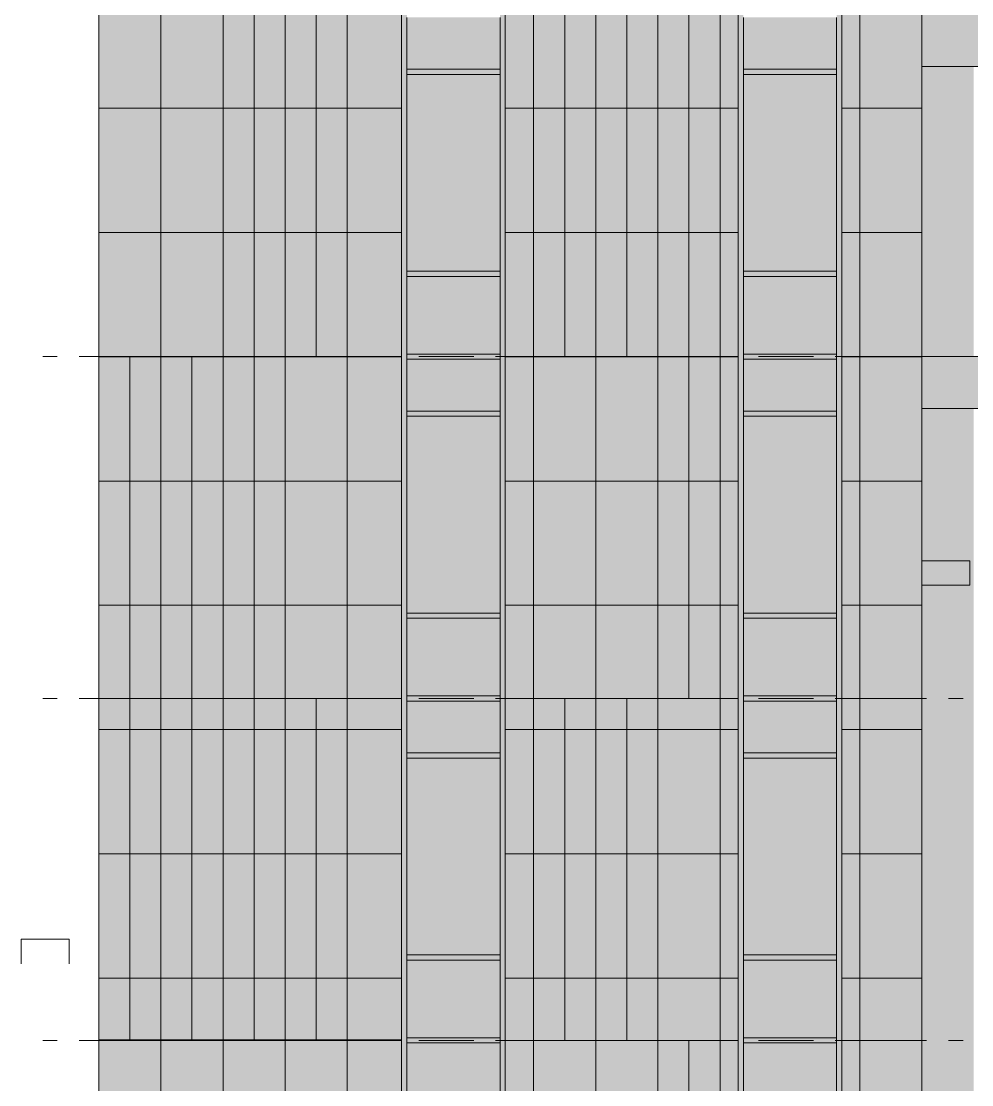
# Model space of a CAD drawing. Header units: millimetres. Extents: x 1499747 to 4230374, y -28481 to 441852.
# Drawn here: x 4045743 to 4054923, y 386800 to 397066 of the extents above; entities that cross this region are included whole.
import ezdxf

# ---------------------------------------------------------------- set-up
doc = ezdxf.new("R2010")
doc.units = ezdxf.units.MM
doc.header["$MEASUREMENT"] = 0
doc.layers.add('Чертеж и Рисунок', color=7, linetype='Continuous')

msp = doc.modelspace()

# ---------------------------------------------------------------- hatches: boundary and pattern name
at = {"layer": 'Чертеж и Рисунок', "linetype": 'Continuous', "lineweight": 0, "true_color": 0xffffff}
for points in [[(4047091.96244, 393828.40209), (4047091.96244, 397128.40713), (4046491.96152, 397128.40713), (4046491.96152, 393828.40209)], [(4047991.96381, 393828.40209), (4047991.96381, 397128.40713), (4047691.96335, 397128.40713), (4047691.96335, 393828.40209)], [(4048591.96473, 397128.40713), (4048591.96473, 393828.40209), (4049416.96599, 393828.40209), (4049416.96599, 397128.40713)], [(4051591.96931, 393828.40209), (4051591.96931, 397128.40713), (4050991.96839, 397128.40713), (4050991.96839, 393828.40209)], [(4052191.97023, 393828.40209), (4052191.97023, 397128.40713), (4051891.96977, 397128.40713), (4051891.96977, 393828.40209)], [(4053841.97275, 393828.40209), (4053841.97275, 397128.40713), (4053666.97248, 397128.40713), (4053666.97248, 393828.40209)], [(4054441.97367, 397128.40713), (4054441.97367, 396628.40637), (4068441.89505, 396628.40637), (4068441.89505, 397128.40713)], [(4054941.97443, 396628.40637), (4054441.97367, 396628.40637), (4054441.97367, 393828.40209), (4054941.97443, 393828.40209)], [(4046791.96198, 390528.39705), (4046791.96198, 393828.40209), (4046491.96152, 393828.40209), (4046491.96152, 390528.39705)], [(4047391.96289, 390528.39705), (4047391.96289, 393828.40209), (4047091.96244, 393828.40209), (4047091.96244, 390528.39705)], [(4047991.96381, 390528.39705), (4047991.96381, 393828.40209), (4047691.96335, 393828.40209), (4047691.96335, 390528.39705)], [(4048291.96427, 390528.39705), (4049416.96599, 390528.39705), (4049416.96599, 393828.40209), (4048291.96427, 393828.40209)], [(4051291.96885, 390528.39705), (4051291.96885, 393828.40209), (4050416.96752, 393828.40209), (4050416.96752, 390528.39705)], [(4052666.97095, 390528.39705), (4052666.97095, 393828.40209), (4052191.97023, 393828.40209), (4052191.97023, 390528.39705)], [(4054441.97367, 390528.39705), (4054441.97367, 393828.40209), (4053841.97275, 393828.40209), (4053841.97275, 390528.39705)], [(4054441.97367, 393828.40209), (4054441.97367, 393328.40133), (4068441.89505, 393328.40133), (4068441.89505, 393828.40209)], [(4054941.97443, 393328.40133), (4054441.97367, 393328.40133), (4054441.97367, 373528.37108), (4054941.97443, 373528.37108)], [(4054441.87367, 391622.69872), (4054903.77437, 391622.69872), (4054903.77437, 391858.39908), (4054441.87367, 391858.39908)], [(4047391.96289, 387228.39201), (4047391.96289, 390528.39705), (4046791.96198, 390528.39705), (4046791.96198, 387228.39201)], [(4048591.96473, 387228.39201), (4048591.96473, 390528.39705), (4047991.96381, 390528.39705), (4047991.96381, 387228.39201)], [(4048891.96519, 387228.39201), (4049416.96599, 387228.39201), (4049416.96599, 390528.39705), (4048891.96519, 390528.39705)], [(4050991.96839, 387228.39201), (4051591.96931, 387228.39201), (4051591.96931, 390528.39705), (4050991.96839, 390528.39705)], [(4052491.97069, 387228.39201), (4052491.97069, 390528.39705), (4051891.96977, 390528.39705), (4051891.96977, 387228.39201)], [(4053841.97275, 387228.39201), (4053841.97275, 390528.39705), (4053666.97248, 390528.39705), (4053666.97248, 387228.39201)], [(4048291.96427, 383928.38697), (4048291.96427, 387228.39201), (4047091.96244, 387228.39201), (4047091.96244, 383928.38697)], [(4051291.96885, 383928.38697), (4051291.96885, 387228.39201), (4050416.96752, 387228.39201), (4050416.96752, 383928.38697)], [(4052191.97023, 383928.38697), (4052191.97023, 387228.39201), (4051891.96977, 387228.39201), (4051891.96977, 383928.38697)], [(4052666.97095, 383928.38697), (4052666.97095, 387228.39201), (4052491.97069, 387228.39201), (4052491.97069, 383928.38697)], [(4054441.97367, 383928.38697), (4054441.97367, 387228.39201), (4053841.97275, 387228.39201), (4053841.97275, 383928.38697)]]:
    msp.add_hatch(color=7, dxfattribs=at).paths.add_polyline_path(points)
at = {"layer": 'Чертеж и Рисунок', "linetype": 'Continuous', "lineweight": 0, "true_color": 0x868d8e}
for points in [[(4047091.96244, 393828.40209), (4047691.96335, 393828.40209), (4047691.96335, 397128.40713), (4047091.96244, 397128.40713)], [(4048591.96473, 393828.40209), (4048591.96473, 397128.40713), (4047991.96381, 397128.40713), (4047991.96381, 393828.40209)], [(4050416.96752, 393828.40209), (4050991.96839, 393828.40209), (4050991.96839, 397128.40713), (4050416.96752, 397128.40713)], [(4051891.96977, 393828.40209), (4051891.96977, 397128.40713), (4051591.96931, 397128.40713), (4051591.96931, 393828.40209)], [(4052666.97095, 393828.40209), (4052666.97095, 397128.40713), (4052191.97023, 397128.40713), (4052191.97023, 393828.40209)], [(4054441.97367, 393828.40209), (4054441.97367, 397128.40713), (4053841.97275, 397128.40713), (4053841.97275, 393828.40209)], [(4046791.96198, 390528.39705), (4047091.96244, 390528.39705), (4047091.96244, 393828.40209), (4046791.96198, 393828.40209)], [(4047391.96289, 390528.39705), (4047691.96335, 390528.39705), (4047691.96335, 393828.40209), (4047391.96289, 393828.40209)], [(4048291.96427, 390528.39705), (4048291.96427, 393828.40209), (4047991.96381, 393828.40209), (4047991.96381, 390528.39705)], [(4052191.97023, 390528.39705), (4052191.97023, 393828.40209), (4051291.96885, 393828.40209), (4051291.96885, 390528.39705)], [(4053841.97275, 390528.39705), (4053841.97275, 393828.40209), (4053666.97248, 393828.40209), (4053666.97248, 390528.39705)], [(4046791.96198, 387228.39201), (4046791.96198, 390528.39705), (4046491.96152, 390528.39705), (4046491.96152, 387228.39201)], [(4047991.96381, 387228.39201), (4047991.96381, 390528.39705), (4047391.96289, 390528.39705), (4047391.96289, 387228.39201)], [(4048891.96519, 387228.39201), (4048891.96519, 390528.39705), (4048591.96473, 390528.39705), (4048591.96473, 387228.39201)], [(4050991.96839, 387228.39201), (4050991.96839, 390528.39705), (4050416.96752, 390528.39705), (4050416.96752, 387228.39201)], [(4051891.96977, 387228.39201), (4051891.96977, 390528.39705), (4051591.96931, 390528.39705), (4051591.96931, 387228.39201)], [(4052666.97095, 387228.39201), (4052666.97095, 390528.39705), (4052491.97069, 390528.39705), (4052491.97069, 387228.39201)], [(4054441.97367, 387228.39201), (4054441.97367, 390528.39705), (4053841.97275, 390528.39705), (4053841.97275, 387228.39201)], [(4047091.96244, 383928.38697), (4047091.96244, 387228.39201), (4046491.96152, 387228.39201), (4046491.96152, 383928.38697)], [(4048291.96427, 383928.38697), (4049416.96599, 383928.38697), (4049416.96599, 387228.39201), (4048291.96427, 387228.39201)], [(4051891.96977, 383928.38697), (4051891.96977, 387228.39201), (4051291.96885, 387228.39201), (4051291.96885, 383928.38697)], [(4052491.97069, 383928.38697), (4052491.97069, 387228.39201), (4052191.97023, 387228.39201), (4052191.97023, 383928.38697)], [(4053841.97275, 383928.38697), (4053841.97275, 387228.39201), (4053666.97248, 387228.39201), (4053666.97248, 383928.38697)]]:
    msp.add_hatch(color=252, dxfattribs=at).paths.add_polyline_path(points)
at = {"layer": 'Чертеж и Рисунок', "linetype": 'Continuous', "lineweight": 0, "true_color": 0x2e2e2e}
for points in [[(4049416.96599, 396578.40629), (4049466.96606, 396578.40629), (4049466.96606, 397128.40713), (4049416.96599, 397128.40713)], [(4050416.96752, 397128.40713), (4050366.96744, 397128.40713), (4050366.96744, 396578.40629), (4050416.96752, 396578.40629)], [(4052666.97095, 396578.40629), (4052716.97103, 396578.40629), (4052716.97103, 397128.40713), (4052666.97095, 397128.40713)], [(4053666.97248, 397128.40713), (4053616.97241, 397128.40713), (4053616.97241, 396578.40629), (4053666.97248, 396578.40629)], [(4049466.96606, 396553.40626), (4049696.96642, 396553.40626), (4049696.96642, 396603.40633), (4049466.96606, 396603.40633)], [(4049696.96642, 396553.40626), (4050366.96744, 396553.40626), (4050366.96744, 396603.40633), (4049696.96642, 396603.40633)], [(4052716.97103, 396553.40626), (4052946.97138, 396553.40626), (4052946.97138, 396603.40633), (4052716.97103, 396603.40633)], [(4052946.97138, 396553.40626), (4053616.97241, 396553.40626), (4053616.97241, 396603.40633), (4052946.97138, 396603.40633)], [(4049416.96599, 394628.40332), (4049466.96606, 394628.40332), (4049466.96606, 396578.40629), (4049416.96599, 396578.40629)], [(4050416.96752, 396578.40629), (4050366.96744, 396578.40629), (4050366.96744, 394628.40332), (4050416.96752, 394628.40332)], [(4052666.97095, 394628.40332), (4052716.97103, 394628.40332), (4052716.97103, 396578.40629), (4052666.97095, 396578.40629)], [(4053666.97248, 396578.40629), (4053616.97241, 396578.40629), (4053616.97241, 394628.40332), (4053666.97248, 394628.40332)], [(4049466.96606, 394603.40328), (4049696.96642, 394603.40328), (4049696.96642, 394653.40335), (4049466.96606, 394653.40335)], [(4049696.96642, 394603.40328), (4050366.96744, 394603.40328), (4050366.96744, 394653.40335), (4049696.96642, 394653.40335)], [(4052716.97103, 394603.40328), (4052946.97138, 394603.40328), (4052946.97138, 394653.40335), (4052716.97103, 394653.40335)], [(4052946.97138, 394653.40335), (4052946.97138, 394603.40328), (4053616.97241, 394603.40328), (4053616.97241, 394653.40335)], [(4049416.96599, 393828.40209), (4049466.96606, 393828.40209), (4049466.96606, 394628.40332), (4049416.96599, 394628.40332)], [(4050416.96752, 394628.40332), (4050366.96744, 394628.40332), (4050366.96744, 393828.40209), (4050416.96752, 393828.40209)], [(4052666.97095, 393828.40209), (4052716.97103, 393828.40209), (4052716.97103, 394628.40332), (4052666.97095, 394628.40332)], [(4053666.97248, 394628.40332), (4053616.97241, 394628.40332), (4053616.97241, 393828.40209), (4053666.97248, 393828.40209)], [(4049416.96599, 393278.40125), (4049466.96606, 393278.40125), (4049466.96606, 393828.40209), (4049416.96599, 393828.40209)], [(4049696.96642, 393853.40213), (4049466.96606, 393853.40213), (4049466.96606, 393803.40205), (4049696.96642, 393803.40205)], [(4050366.96744, 393853.40213), (4049696.96642, 393853.40213), (4049696.96642, 393803.40205), (4050366.96744, 393803.40205)], [(4050416.96752, 393828.40209), (4050366.96744, 393828.40209), (4050366.96744, 393278.40125), (4050416.96752, 393278.40125)], [(4052666.97095, 393278.40125), (4052716.97103, 393278.40125), (4052716.97103, 393828.40209), (4052666.97095, 393828.40209)], [(4052716.97103, 393803.40205), (4052946.97138, 393803.40205), (4052946.97138, 393853.40213), (4052716.97103, 393853.40213)], [(4052946.97138, 393853.40213), (4052946.97138, 393803.40205), (4053616.97241, 393803.40205), (4053616.97241, 393853.40213)], [(4053666.97248, 393828.40209), (4053616.97241, 393828.40209), (4053616.97241, 393278.40125), (4053666.97248, 393278.40125)], [(4049466.96606, 393253.40121), (4049696.96642, 393253.40121), (4049696.96642, 393303.40129), (4049466.96606, 393303.40129)], [(4049696.96642, 393253.40121), (4050366.96744, 393253.40121), (4050366.96744, 393303.40129), (4049696.96642, 393303.40129)], [(4052716.97103, 393253.40121), (4052946.97138, 393253.40121), (4052946.97138, 393303.40129), (4052716.97103, 393303.40129)], [(4052946.97138, 393253.40121), (4053616.97241, 393253.40121), (4053616.97241, 393303.40129), (4052946.97138, 393303.40129)], [(4049416.96599, 391328.39827), (4049466.96606, 391328.39827), (4049466.96606, 393278.40125), (4049416.96599, 393278.40125)], [(4050416.96752, 393278.40125), (4050366.96744, 393278.40125), (4050366.96744, 391328.39827), (4050416.96752, 391328.39827)], [(4052666.97095, 391328.39827), (4052716.97103, 391328.39827), (4052716.97103, 393278.40125), (4052666.97095, 393278.40125)], [(4053666.97248, 393278.40125), (4053616.97241, 393278.40125), (4053616.97241, 391328.39827), (4053666.97248, 391328.39827)], [(4049466.96606, 391303.39824), (4049696.96642, 391303.39824), (4049696.96642, 391353.39831), (4049466.96606, 391353.39831)], [(4049696.96642, 391303.39824), (4050366.96744, 391303.39824), (4050366.96744, 391353.39831), (4049696.96642, 391353.39831)], [(4052716.97103, 391353.39831), (4052716.97103, 391303.39824), (4052946.97138, 391303.39824), (4052946.97138, 391353.39831)], [(4052946.97138, 391303.39824), (4053616.97241, 391303.39824), (4053616.97241, 391353.39831), (4052946.97138, 391353.39831)], [(4049416.96599, 390528.39705), (4049466.96606, 390528.39705), (4049466.96606, 391328.39827), (4049416.96599, 391328.39827)], [(4050416.96752, 391328.39827), (4050366.96744, 391328.39827), (4050366.96744, 390528.39705), (4050416.96752, 390528.39705)], [(4052666.97095, 390528.39705), (4052716.97103, 390528.39705), (4052716.97103, 391328.39827), (4052666.97095, 391328.39827)], [(4053666.97248, 391328.39827), (4053616.97241, 391328.39827), (4053616.97241, 390528.39705), (4053666.97248, 390528.39705)], [(4049416.96599, 389978.39621), (4049466.96606, 389978.39621), (4049466.96606, 390528.39705), (4049416.96599, 390528.39705)], [(4049696.96642, 390553.39709), (4049466.96606, 390553.39709), (4049466.96606, 390503.39701), (4049696.96642, 390503.39701)], [(4050366.96744, 390553.39709), (4049696.96642, 390553.39709), (4049696.96642, 390503.39701), (4050366.96744, 390503.39701)], [(4050416.96752, 390528.39705), (4050366.96744, 390528.39705), (4050366.96744, 389978.39621), (4050416.96752, 389978.39621)], [(4052666.97095, 389978.39621), (4052716.97103, 389978.39621), (4052716.97103, 390528.39705), (4052666.97095, 390528.39705)], [(4052716.97103, 390503.39701), (4052946.97138, 390503.39701), (4052946.97138, 390553.39709), (4052716.97103, 390553.39709)], [(4052946.97138, 390503.39701), (4053616.97241, 390503.39701), (4053616.97241, 390553.39709), (4052946.97138, 390553.39709)], [(4053666.97248, 390528.39705), (4053616.97241, 390528.39705), (4053616.97241, 389978.39621), (4053666.97248, 389978.39621)], [(4049416.96599, 388028.39323), (4049466.96606, 388028.39323), (4049466.96606, 389978.39621), (4049416.96599, 389978.39621)], [(4049466.96606, 389953.39617), (4049696.96642, 389953.39617), (4049696.96642, 390003.39625), (4049466.96606, 390003.39625)], [(4049696.96642, 389953.39617), (4050366.96744, 389953.39617), (4050366.96744, 390003.39625), (4049696.96642, 390003.39625)], [(4050416.96752, 389978.39621), (4050366.96744, 389978.39621), (4050366.96744, 388028.39323), (4050416.96752, 388028.39323)], [(4052666.97095, 388028.39323), (4052716.97103, 388028.39323), (4052716.97103, 389978.39621), (4052666.97095, 389978.39621)], [(4052716.97103, 390003.39625), (4052716.97103, 389953.39617), (4052946.97138, 389953.39617), (4052946.97138, 390003.39625)], [(4052946.97138, 390003.39625), (4052946.97138, 389953.39617), (4053616.97241, 389953.39617), (4053616.97241, 390003.39625)], [(4053666.97248, 389978.39621), (4053616.97241, 389978.39621), (4053616.97241, 388028.39323), (4053666.97248, 388028.39323)], [(4049416.96599, 387228.39201), (4049466.96606, 387228.39201), (4049466.96606, 388028.39323), (4049416.96599, 388028.39323)], [(4049466.96606, 388003.39319), (4049696.96642, 388003.39319), (4049696.96642, 388053.39327), (4049466.96606, 388053.39327)], [(4049696.96642, 388003.39319), (4050366.96744, 388003.39319), (4050366.96744, 388053.39327), (4049696.96642, 388053.39327)], [(4050416.96752, 388028.39323), (4050366.96744, 388028.39323), (4050366.96744, 387228.39201), (4050416.96752, 387228.39201)], [(4052666.97095, 387228.39201), (4052716.97103, 387228.39201), (4052716.97103, 388028.39323), (4052666.97095, 388028.39323)], [(4052716.97103, 388003.39319), (4052946.97138, 388003.39319), (4052946.97138, 388053.39327), (4052716.97103, 388053.39327)], [(4052946.97138, 388053.39327), (4052946.97138, 388003.39319), (4053616.97241, 388003.39319), (4053616.97241, 388053.39327)], [(4053666.97248, 388028.39323), (4053616.97241, 388028.39323), (4053616.97241, 387228.39201), (4053666.97248, 387228.39201)], [(4049696.96642, 387253.39205), (4049466.96606, 387253.39205), (4049466.96606, 387203.39197), (4049696.96642, 387203.39197)], [(4050366.96744, 387253.39205), (4049696.96642, 387253.39205), (4049696.96642, 387203.39197), (4050366.96744, 387203.39197)], [(4052716.97103, 387203.39197), (4052946.97138, 387203.39197), (4052946.97138, 387253.39205), (4052716.97103, 387253.39205)], [(4052946.97138, 387253.39205), (4052946.97138, 387203.39197), (4053616.97241, 387203.39197), (4053616.97241, 387253.39205)], [(4049416.96599, 386678.39117), (4049466.96606, 386678.39117), (4049466.96606, 387228.39201), (4049416.96599, 387228.39201)], [(4050416.96752, 387228.39201), (4050366.96744, 387228.39201), (4050366.96744, 386678.39117), (4050416.96752, 386678.39117)], [(4052666.97095, 386678.39117), (4052716.97103, 386678.39117), (4052716.97103, 387228.39201), (4052666.97095, 387228.39201)], [(4053666.97248, 387228.39201), (4053616.97241, 387228.39201), (4053616.97241, 386678.39117), (4053666.97248, 386678.39117)]]:
    msp.add_hatch(color=250, dxfattribs=at).paths.add_polyline_path(points)
at = {"layer": 'Чертеж и Рисунок', "linetype": 'Continuous', "lineweight": 0, "true_color": 0x84adf9}
for points in [[(4049466.96606, 396603.40633), (4050366.96744, 396603.40633), (4050366.96744, 397103.4071), (4049466.96606, 397103.4071)], [(4052716.97103, 397103.4071), (4052716.97103, 396603.40633), (4053616.97241, 396603.40633), (4053616.97241, 397103.4071)], [(4049466.96606, 394653.40335), (4050366.96744, 394653.40335), (4050366.96744, 396553.40626), (4049466.96606, 396553.40626)], [(4052716.97103, 396553.40626), (4052716.97103, 394653.40335), (4053616.97241, 394653.40335), (4053616.97241, 396553.40626)], [(4049466.96606, 393853.40213), (4050366.96744, 393853.40213), (4050366.96744, 394603.40328), (4049466.96606, 394603.40328)], [(4052716.97103, 394603.40328), (4052716.97103, 393853.40213), (4053616.97241, 393853.40213), (4053616.97241, 394603.40328)], [(4049466.96606, 393303.40129), (4050366.96744, 393303.40129), (4050366.96744, 393803.40205), (4049466.96606, 393803.40205)], [(4052716.97103, 393803.40205), (4052716.97103, 393303.40129), (4053616.97241, 393303.40129), (4053616.97241, 393803.40205)], [(4049466.96606, 391353.39831), (4050366.96744, 391353.39831), (4050366.96744, 393253.40121), (4049466.96606, 393253.40121)], [(4052716.97103, 393253.40121), (4052716.97103, 391353.39831), (4053616.97241, 391353.39831), (4053616.97241, 393253.40121)], [(4049466.96606, 390553.39709), (4050366.96744, 390553.39709), (4050366.96744, 391303.39824), (4049466.96606, 391303.39824)], [(4052716.97103, 391303.39824), (4052716.97103, 390553.39709), (4053616.97241, 390553.39709), (4053616.97241, 391303.39824)], [(4049466.96606, 390003.39625), (4050366.96744, 390003.39625), (4050366.96744, 390503.39701), (4049466.96606, 390503.39701)], [(4053616.97241, 390503.39701), (4052716.97103, 390503.39701), (4052716.97103, 390003.39625), (4053616.97241, 390003.39625)], [(4049466.96606, 388053.39327), (4050366.96744, 388053.39327), (4050366.96744, 389953.39617), (4049466.96606, 389953.39617)], [(4052716.97103, 388053.39327), (4053616.97241, 388053.39327), (4053616.97241, 389953.39617), (4052716.97103, 389953.39617)], [(4049466.96606, 387253.39205), (4050366.96744, 387253.39205), (4050366.96744, 388003.39319), (4049466.96606, 388003.39319)], [(4052716.97103, 387253.39205), (4053616.97241, 387253.39205), (4053616.97241, 388003.39319), (4052716.97103, 388003.39319)], [(4049466.96606, 386703.39121), (4050366.96744, 386703.39121), (4050366.96744, 387203.39197), (4049466.96606, 387203.39197)], [(4052716.97103, 387203.39197), (4052716.97103, 386703.39121), (4053616.97241, 386703.39121), (4053616.97241, 387203.39197)]]:
    msp.add_hatch(color=161, dxfattribs=at).paths.add_polyline_path(points)

# ---------------------------------------------------------------- linework, layer by layer
at = {"layer": 'Чертеж и Рисунок', "color": 253, "linetype": 'Continuous', "lineweight": 5, "true_color": 0xaaaaaa}
for points in [[(4052491.77069, 409296.12572), (4052491.77069, 369078.36428)], [(4051891.76977, 409150.7155), (4051891.76977, 369080.86428)], [(4051291.76885, 409005.30528), (4051291.76885, 369078.36428)], [(4050691.76794, 408859.89506), (4050691.76794, 369078.36428)], [(4047091.76244, 408678.46478), (4047091.76244, 369078.36428)], [(4047691.76335, 408678.46478), (4047691.76335, 369078.36428)], [(4048291.76427, 408678.46478), (4048291.76427, 369078.36428)], [(4048891.76519, 408678.46478), (4048891.76519, 369078.36428)], [(4052666.97095, 407478.46295), (4052666.97095, 369078.36428)], [(4053666.97248, 407478.46295), (4053666.97248, 369078.36428)], [(4053841.97275, 404178.45791), (4053841.97275, 369078.36428)], [(4046491.96152, 396228.00576), (4049416.96599, 396228.00576)], [(4050416.96752, 396228.00576), (4052666.97095, 396228.00576)], [(4053666.97248, 396228.00576), (4054441.97367, 396228.00576)], [(4046491.96152, 395028.00393), (4049416.96599, 395028.00393)], [(4050416.96752, 395028.00393), (4052666.97095, 395028.00393)], [(4053666.97248, 395028.00393), (4054441.97367, 395028.00393)], [(4046491.96152, 393828.00209), (4047391.96289, 393828.00209)], [(4047391.96289, 393828.00209), (4049416.96599, 393828.00209)], [(4050416.96752, 393828.00209), (4052666.97095, 393828.00209)], [(4053666.97248, 393828.00209), (4054441.97367, 393828.00209)], [(4046491.96152, 392628.00026), (4047391.96289, 392628.00026)], [(4047391.96289, 392628.00026), (4049416.96599, 392628.00026)], [(4050416.96752, 392628.00026), (4052666.97095, 392628.00026)], [(4053666.97248, 392628.00026), (4054441.97367, 392628.00026)], [(4046491.96152, 391427.99843), (4047391.96289, 391427.99843)], [(4047391.96289, 391427.99843), (4049416.96599, 391427.99843)], [(4050416.96752, 391427.99843), (4052666.97095, 391427.99843)], [(4053666.97248, 391427.99843), (4054441.97367, 391427.99843)], [(4046491.96152, 390227.99659), (4049416.96599, 390227.99659)], [(4050416.96752, 390227.99659), (4052666.97095, 390227.99659)], [(4053666.97248, 390227.99659), (4054441.97367, 390227.99659)], [(4046491.96152, 389027.99476), (4049416.96599, 389027.99476)], [(4050416.96752, 389027.99476), (4052666.97095, 389027.99476)], [(4053666.97248, 389027.99476), (4054441.97367, 389027.99476)], [(4046491.96152, 387827.99293), (4049416.96599, 387827.99293)], [(4050416.96752, 387827.99293), (4052666.97095, 387827.99293)], [(4053666.97248, 387827.99293), (4054441.97367, 387827.99293)]]:
    msp.add_lwpolyline(points, dxfattribs=at)
at = {"layer": 'Чертеж и Рисунок', "color": 7, "linetype": 'Continuous', "lineweight": 5}
for points in [[(4046491.96152, 369078.36428), (4046491.96152, 400428.41218)], [(4047091.96244, 393828.40209), (4047091.96244, 397128.40713)], [(4047691.96335, 393828.40209), (4047691.96335, 397128.40713)], [(4047691.96335, 397128.40713), (4047691.96335, 393828.40209)], [(4047991.96381, 393828.40209), (4047991.96381, 397128.40713)], [(4048591.96473, 397128.40713), (4048591.96473, 393828.40209)], [(4049416.96599, 393828.40209), (4049416.96599, 397128.40713)], [(4049466.96606, 396603.40633), (4049466.96606, 397103.4071)], [(4050366.96744, 397103.4071), (4050366.96744, 396603.40633)], [(4050416.96752, 397128.40713), (4050416.96752, 393828.40209)], [(4050991.96839, 397128.40713), (4050991.96839, 393828.40209)], [(4051591.96931, 393828.40209), (4051591.96931, 397128.40713)], [(4051891.96977, 397128.40713), (4051891.96977, 393828.40209)], [(4052191.97023, 393828.40209), (4052191.97023, 397128.40713)], [(4052716.97103, 396603.40633), (4052716.97103, 397103.4071)], [(4053616.97241, 397103.4071), (4053616.97241, 396603.40633)], [(4054441.97367, 397128.40713), (4054441.97367, 396628.40637)], [(4049466.96606, 396578.40629), (4049466.96606, 396603.40633)], [(4049696.96642, 396603.40633), (4049466.96606, 396603.40633)], [(4050366.96744, 396603.40633), (4049696.96642, 396603.40633)], [(4050366.96744, 396603.40633), (4050366.96744, 396578.40629)], [(4052716.97103, 396578.40629), (4052716.97103, 396603.40633)], [(4052946.97138, 396603.40633), (4052716.97103, 396603.40633)], [(4053616.97241, 396603.40633), (4052946.97138, 396603.40633)], [(4053616.97241, 396603.40633), (4053616.97241, 396578.40629)], [(4054441.97367, 393828.40209), (4054441.97367, 396628.40637)], [(4054441.97367, 396628.40637), (4068441.89505, 396628.40637)], [(4049466.96606, 396553.40626), (4049466.96606, 396578.40629)], [(4049696.96642, 396553.40626), (4049466.96606, 396553.40626)], [(4049466.96606, 394653.40335), (4049466.96606, 396553.40626)], [(4050366.96744, 396553.40626), (4049696.96642, 396553.40626)], [(4050366.96744, 396578.40629), (4050366.96744, 396553.40626)], [(4050366.96744, 396553.40626), (4050366.96744, 394653.40335)], [(4052716.97103, 396553.40626), (4052716.97103, 396578.40629)], [(4052946.97138, 396553.40626), (4052716.97103, 396553.40626)], [(4052716.97103, 394653.40335), (4052716.97103, 396553.40626)], [(4053616.97241, 396553.40626), (4052946.97138, 396553.40626)], [(4053616.97241, 396578.40629), (4053616.97241, 396553.40626)], [(4053616.97241, 396553.40626), (4053616.97241, 394653.40335)], [(4049466.96606, 394628.40332), (4049466.96606, 394653.40335)], [(4049696.96642, 394653.40335), (4049466.96606, 394653.40335)], [(4050366.96744, 394653.40335), (4049696.96642, 394653.40335)], [(4050366.96744, 394653.40335), (4050366.96744, 394628.40332)], [(4052716.97103, 394628.40332), (4052716.97103, 394653.40335)], [(4052946.97138, 394653.40335), (4052716.97103, 394653.40335)], [(4053616.97241, 394653.40335), (4052946.97138, 394653.40335)], [(4053616.97241, 394653.40335), (4053616.97241, 394628.40332)], [(4049466.96606, 394603.40328), (4049466.96606, 394628.40332)], [(4049696.96642, 394603.40328), (4049466.96606, 394603.40328)], [(4049466.96606, 393853.40213), (4049466.96606, 394603.40328)], [(4050366.96744, 394603.40328), (4049696.96642, 394603.40328)], [(4050366.96744, 394628.40332), (4050366.96744, 394603.40328)], [(4050366.96744, 394603.40328), (4050366.96744, 393853.40213)], [(4052716.97103, 394603.40328), (4052716.97103, 394628.40332)], [(4052946.97138, 394603.40328), (4052716.97103, 394603.40328)], [(4052716.97103, 393853.40213), (4052716.97103, 394603.40328)], [(4053616.97241, 394603.40328), (4052946.97138, 394603.40328)], [(4053616.97241, 394628.40332), (4053616.97241, 394603.40328)], [(4053616.97241, 394603.40328), (4053616.97241, 393853.40213)], [(4046791.96198, 393828.40209), (4046491.96152, 393828.40209)], [(4046791.96198, 393828.40209), (4047091.96244, 393828.40209)], [(4046791.96198, 390528.39705), (4046791.96198, 393828.40209)], [(4047391.96289, 393828.40209), (4047091.96244, 393828.40209)], [(4047091.96244, 393828.40209), (4047091.96244, 390528.39705)], [(4047391.96289, 393828.40209), (4047391.96289, 390528.39705)], [(4047391.96289, 393828.40209), (4047691.96335, 393828.40209)], [(4047391.96289, 390528.39705), (4047391.96289, 393828.40209)], [(4047991.96381, 393828.40209), (4047691.96335, 393828.40209)], [(4047691.96335, 393828.40209), (4047691.96335, 390528.39705)], [(4047991.96381, 393828.40209), (4048291.96427, 393828.40209)], [(4047991.96381, 390528.39705), (4047991.96381, 393828.40209)], [(4049416.96599, 393828.40209), (4048291.96427, 393828.40209)], [(4048291.96427, 393828.40209), (4048291.96427, 390528.39705)], [(4049416.96599, 390528.39705), (4049416.96599, 393828.40209)], [(4049466.96606, 393853.40213), (4049696.96642, 393853.40213)], [(4049466.96606, 393828.40209), (4049466.96606, 393853.40213)], [(4049466.96606, 393803.40205), (4049466.96606, 393828.40209)], [(4049696.96642, 393853.40213), (4050366.96744, 393853.40213)], [(4050366.96744, 393853.40213), (4050366.96744, 393828.40209)], [(4050366.96744, 393828.40209), (4050366.96744, 393803.40205)], [(4051291.96885, 393828.40209), (4050416.96752, 393828.40209)], [(4050416.96752, 393828.40209), (4050416.96752, 390528.39705)], [(4051291.96885, 393828.40209), (4051591.96931, 393828.40209)], [(4051291.96885, 390528.39705), (4051291.96885, 393828.40209)], [(4051591.96931, 393828.40209), (4051891.96977, 393828.40209)], [(4051891.96977, 393828.40209), (4052191.97023, 393828.40209)], [(4052666.97095, 393828.40209), (4052191.97023, 393828.40209)], [(4052191.97023, 393828.40209), (4052191.97023, 390528.39705)], [(4052716.97103, 393853.40213), (4052946.97138, 393853.40213)], [(4052716.97103, 393828.40209), (4052716.97103, 393853.40213)], [(4052716.97103, 393803.40205), (4052716.97103, 393828.40209)], [(4052946.97138, 393853.40213), (4053616.97241, 393853.40213)], [(4053616.97241, 393853.40213), (4053616.97241, 393828.40209)], [(4053616.97241, 393828.40209), (4053616.97241, 393803.40205)], [(4053666.97248, 393828.40209), (4053841.97275, 393828.40209)], [(4054441.97367, 393828.40209), (4053841.97275, 393828.40209)], [(4054441.97367, 393828.40209), (4068441.89505, 393828.40209)], [(4054441.97367, 393828.40209), (4054441.97367, 393328.40133)], [(4049466.96606, 393803.40205), (4049696.96642, 393803.40205)], [(4049466.96606, 393303.40129), (4049466.96606, 393803.40205)], [(4049696.96642, 393803.40205), (4050366.96744, 393803.40205)], [(4050366.96744, 393803.40205), (4050366.96744, 393303.40129)], [(4052716.97103, 393803.40205), (4052946.97138, 393803.40205)], [(4052716.97103, 393303.40129), (4052716.97103, 393803.40205)], [(4052946.97138, 393803.40205), (4053616.97241, 393803.40205)], [(4053616.97241, 393803.40205), (4053616.97241, 393303.40129)], [(4049466.96606, 393278.40125), (4049466.96606, 393303.40129)], [(4049696.96642, 393303.40129), (4049466.96606, 393303.40129)], [(4050366.96744, 393303.40129), (4049696.96642, 393303.40129)], [(4050366.96744, 393303.40129), (4050366.96744, 393278.40125)], [(4052716.97103, 393278.40125), (4052716.97103, 393303.40129)], [(4052946.97138, 393303.40129), (4052716.97103, 393303.40129)], [(4053616.97241, 393303.40129), (4052946.97138, 393303.40129)], [(4053616.97241, 393303.40129), (4053616.97241, 393278.40125)], [(4054441.97367, 373528.37108), (4054441.97367, 393328.40133)], [(4054441.97367, 393328.40133), (4068441.89505, 393328.40133)], [(4049466.96606, 393253.40121), (4049466.96606, 393278.40125)], [(4049696.96642, 393253.40121), (4049466.96606, 393253.40121)], [(4049466.96606, 391353.39831), (4049466.96606, 393253.40121)], [(4050366.96744, 393253.40121), (4049696.96642, 393253.40121)], [(4050366.96744, 393278.40125), (4050366.96744, 393253.40121)], [(4050366.96744, 393253.40121), (4050366.96744, 391353.39831)], [(4052716.97103, 393253.40121), (4052716.97103, 393278.40125)], [(4052946.97138, 393253.40121), (4052716.97103, 393253.40121)], [(4052716.97103, 391353.39831), (4052716.97103, 393253.40121)], [(4053616.97241, 393253.40121), (4052946.97138, 393253.40121)], [(4053616.97241, 393278.40125), (4053616.97241, 393253.40121)], [(4053616.97241, 393253.40121), (4053616.97241, 391353.39831)], [(4054441.87367, 391622.69872), (4054441.87367, 391858.39908)], [(4054441.87367, 391858.39908), (4054903.77437, 391858.39908)], [(4054903.77437, 391858.39908), (4054903.77437, 391622.69872)], [(4054903.77437, 391622.69872), (4054441.87367, 391622.69872)], [(4049466.96606, 391328.39827), (4049466.96606, 391353.39831)], [(4049696.96642, 391353.39831), (4049466.96606, 391353.39831)], [(4050366.96744, 391353.39831), (4049696.96642, 391353.39831)], [(4050366.96744, 391353.39831), (4050366.96744, 391328.39827)], [(4052716.97103, 391328.39827), (4052716.97103, 391353.39831)], [(4052946.97138, 391353.39831), (4052716.97103, 391353.39831)], [(4053616.97241, 391353.39831), (4052946.97138, 391353.39831)], [(4053616.97241, 391353.39831), (4053616.97241, 391328.39827)], [(4049466.96606, 391303.39824), (4049466.96606, 391328.39827)], [(4049696.96642, 391303.39824), (4049466.96606, 391303.39824)], [(4049466.96606, 390553.39709), (4049466.96606, 391303.39824)], [(4050366.96744, 391303.39824), (4049696.96642, 391303.39824)], [(4050366.96744, 391328.39827), (4050366.96744, 391303.39824)], [(4050366.96744, 391303.39824), (4050366.96744, 390553.39709)], [(4052716.97103, 391303.39824), (4052716.97103, 391328.39827)], [(4052946.97138, 391303.39824), (4052716.97103, 391303.39824)], [(4052716.97103, 390553.39709), (4052716.97103, 391303.39824)], [(4053616.97241, 391303.39824), (4052946.97138, 391303.39824)], [(4053616.97241, 391328.39827), (4053616.97241, 391303.39824)], [(4053616.97241, 391303.39824), (4053616.97241, 390553.39709)], [(4046491.96152, 390528.39705), (4046791.96198, 390528.39705)], [(4047391.96289, 390528.39705), (4046791.96198, 390528.39705)], [(4046791.96198, 390528.39705), (4046791.96198, 387228.39201)], [(4047391.96289, 390528.39705), (4047691.96335, 390528.39705)], [(4047391.96289, 387228.39201), (4047391.96289, 390528.39705)], [(4047691.96335, 390528.39705), (4047991.96381, 390528.39705)], [(4048291.96427, 390528.39705), (4047991.96381, 390528.39705)], [(4047991.96381, 390528.39705), (4047991.96381, 387228.39201)], [(4048591.96473, 390528.39705), (4048291.96427, 390528.39705)], [(4048591.96473, 390528.39705), (4048891.96519, 390528.39705)], [(4048591.96473, 387228.39201), (4048591.96473, 390528.39705)], [(4049416.96599, 390528.39705), (4048891.96519, 390528.39705)], [(4048891.96519, 390528.39705), (4048891.96519, 387228.39201)], [(4049416.96599, 387228.39201), (4049416.96599, 390528.39705)], [(4049466.96606, 390553.39709), (4049696.96642, 390553.39709)], [(4049466.96606, 390528.39705), (4049466.96606, 390553.39709)], [(4049466.96606, 390503.39701), (4049466.96606, 390528.39705)], [(4049696.96642, 390553.39709), (4050366.96744, 390553.39709)], [(4050366.96744, 390553.39709), (4050366.96744, 390528.39705)], [(4050366.96744, 390528.39705), (4050366.96744, 390503.39701)], [(4050416.96752, 390528.39705), (4050416.96752, 387228.39201)], [(4050416.96752, 390528.39705), (4050991.96839, 390528.39705)], [(4050991.96839, 390528.39705), (4050991.96839, 387228.39201)], [(4051291.96885, 390528.39705), (4050991.96839, 390528.39705)], [(4051591.96931, 390528.39705), (4051291.96885, 390528.39705)], [(4051591.96931, 390528.39705), (4051891.96977, 390528.39705)], [(4051591.96931, 387228.39201), (4051591.96931, 390528.39705)], [(4052491.97069, 390528.39705), (4051891.96977, 390528.39705)], [(4051891.96977, 390528.39705), (4051891.96977, 387228.39201)], [(4052491.97069, 390528.39705), (4052666.97095, 390528.39705)], [(4052491.97069, 387228.39201), (4052491.97069, 390528.39705)], [(4052716.97103, 390553.39709), (4052946.97138, 390553.39709)], [(4052716.97103, 390528.39705), (4052716.97103, 390553.39709)], [(4052716.97103, 390503.39701), (4052716.97103, 390528.39705)], [(4052946.97138, 390553.39709), (4053616.97241, 390553.39709)], [(4053616.97241, 390553.39709), (4053616.97241, 390528.39705)], [(4053616.97241, 390528.39705), (4053616.97241, 390503.39701)], [(4053841.97275, 390528.39705), (4053666.97248, 390528.39705)], [(4053841.97275, 390528.39705), (4054441.97367, 390528.39705)], [(4049466.96606, 390503.39701), (4049696.96642, 390503.39701)], [(4049466.96606, 390003.39625), (4049466.96606, 390503.39701)], [(4049696.96642, 390503.39701), (4050366.96744, 390503.39701)], [(4050366.96744, 390503.39701), (4050366.96744, 390003.39625)], [(4052716.97103, 390503.39701), (4052946.97138, 390503.39701)], [(4052716.97103, 390003.39625), (4052716.97103, 390503.39701)], [(4052946.97138, 390503.39701), (4053616.97241, 390503.39701)], [(4053616.97241, 390503.39701), (4053616.97241, 390003.39625)], [(4049466.96606, 389978.39621), (4049466.96606, 390003.39625)], [(4049696.96642, 390003.39625), (4049466.96606, 390003.39625)], [(4049466.96606, 389953.39617), (4049466.96606, 389978.39621)], [(4049696.96642, 389953.39617), (4049466.96606, 389953.39617)], [(4049466.96606, 388053.39327), (4049466.96606, 389953.39617)], [(4050366.96744, 390003.39625), (4049696.96642, 390003.39625)], [(4050366.96744, 389953.39617), (4049696.96642, 389953.39617)], [(4050366.96744, 390003.39625), (4050366.96744, 389978.39621)], [(4050366.96744, 389978.39621), (4050366.96744, 389953.39617)], [(4050366.96744, 389953.39617), (4050366.96744, 388053.39327)], [(4052716.97103, 389978.39621), (4052716.97103, 390003.39625)], [(4052946.97138, 390003.39625), (4052716.97103, 390003.39625)], [(4052716.97103, 389953.39617), (4052716.97103, 389978.39621)], [(4052946.97138, 389953.39617), (4052716.97103, 389953.39617)], [(4052716.97103, 388053.39327), (4052716.97103, 389953.39617)], [(4053616.97241, 390003.39625), (4052946.97138, 390003.39625)], [(4053616.97241, 389953.39617), (4052946.97138, 389953.39617)], [(4053616.97241, 390003.39625), (4053616.97241, 389978.39621)], [(4053616.97241, 389978.39621), (4053616.97241, 389953.39617)], [(4053616.97241, 389953.39617), (4053616.97241, 388053.39327)], [(4045743.06038, 387968.59314), (4045743.06038, 388204.2935)], [(4045743.06038, 388204.2935), (4046204.86108, 388204.2935)], [(4046204.86108, 388204.2935), (4046204.86108, 387968.59314)], [(4049466.96606, 388028.39323), (4049466.96606, 388053.39327)], [(4049696.96642, 388053.39327), (4049466.96606, 388053.39327)], [(4049466.96606, 388003.39319), (4049466.96606, 388028.39323)], [(4049696.96642, 388003.39319), (4049466.96606, 388003.39319)], [(4049466.96606, 387253.39205), (4049466.96606, 388003.39319)], [(4050366.96744, 388053.39327), (4049696.96642, 388053.39327)], [(4050366.96744, 388003.39319), (4049696.96642, 388003.39319)], [(4050366.96744, 388053.39327), (4050366.96744, 388028.39323)], [(4050366.96744, 388028.39323), (4050366.96744, 388003.39319)], [(4050366.96744, 388003.39319), (4050366.96744, 387253.39205)], [(4052716.97103, 388028.39323), (4052716.97103, 388053.39327)], [(4052946.97138, 388053.39327), (4052716.97103, 388053.39327)], [(4052716.97103, 388003.39319), (4052716.97103, 388028.39323)], [(4052946.97138, 388003.39319), (4052716.97103, 388003.39319)], [(4052716.97103, 387253.39205), (4052716.97103, 388003.39319)], [(4053616.97241, 388053.39327), (4052946.97138, 388053.39327)], [(4053616.97241, 388003.39319), (4052946.97138, 388003.39319)], [(4053616.97241, 388053.39327), (4053616.97241, 388028.39323)], [(4053616.97241, 388028.39323), (4053616.97241, 388003.39319)], [(4053616.97241, 388003.39319), (4053616.97241, 387253.39205)], [(4049466.96606, 387253.39205), (4049696.96642, 387253.39205)], [(4049466.96606, 387228.39201), (4049466.96606, 387253.39205)], [(4049696.96642, 387253.39205), (4050366.96744, 387253.39205)], [(4050366.96744, 387253.39205), (4050366.96744, 387228.39201)], [(4052716.97103, 387253.39205), (4052946.97138, 387253.39205)], [(4052716.97103, 387228.39201), (4052716.97103, 387253.39205)], [(4052946.97138, 387253.39205), (4053616.97241, 387253.39205)], [(4053616.97241, 387253.39205), (4053616.97241, 387228.39201)], [(4046491.96152, 387228.39201), (4046791.96198, 387228.39201)], [(4046791.96198, 387228.39201), (4047091.96244, 387228.39201)], [(4048291.96427, 387228.39201), (4047091.96244, 387228.39201)], [(4047091.96244, 387228.39201), (4047091.96244, 383928.38697)], [(4048291.96427, 387228.39201), (4048591.96473, 387228.39201)], [(4048291.96427, 383928.38697), (4048291.96427, 387228.39201)], [(4048591.96473, 387228.39201), (4048891.96519, 387228.39201)], [(4048891.96519, 387228.39201), (4049416.96599, 387228.39201)], [(4049416.96599, 383928.38697), (4049416.96599, 387228.39201)], [(4049466.96606, 387203.39197), (4049466.96606, 387228.39201)], [(4049466.96606, 387203.39197), (4049696.96642, 387203.39197)], [(4049466.96606, 386703.39121), (4049466.96606, 387203.39197)], [(4049696.96642, 387203.39197), (4050366.96744, 387203.39197)], [(4050366.96744, 387228.39201), (4050366.96744, 387203.39197)], [(4050366.96744, 387203.39197), (4050366.96744, 386703.39121)], [(4051291.96885, 387228.39201), (4050416.96752, 387228.39201)], [(4050416.96752, 387228.39201), (4050416.96752, 383928.38697)], [(4051291.96885, 387228.39201), (4051591.96931, 387228.39201)], [(4051291.96885, 383928.38697), (4051291.96885, 387228.39201)], [(4051591.96931, 387228.39201), (4051891.96977, 387228.39201)], [(4052191.97023, 387228.39201), (4051891.96977, 387228.39201)], [(4051891.96977, 387228.39201), (4051891.96977, 383928.38697)], [(4052191.97023, 387228.39201), (4052491.97069, 387228.39201)], [(4052191.97023, 383928.38697), (4052191.97023, 387228.39201)], [(4052666.97095, 387228.39201), (4052491.97069, 387228.39201)], [(4052491.97069, 387228.39201), (4052491.97069, 383928.38697)], [(4052716.97103, 387203.39197), (4052716.97103, 387228.39201)], [(4052716.97103, 387203.39197), (4052946.97138, 387203.39197)], [(4052716.97103, 386703.39121), (4052716.97103, 387203.39197)], [(4052946.97138, 387203.39197), (4053616.97241, 387203.39197)], [(4053616.97241, 387228.39201), (4053616.97241, 387203.39197)], [(4053616.97241, 387203.39197), (4053616.97241, 386703.39121)], [(4053666.97248, 387228.39201), (4053841.97275, 387228.39201)], [(4054441.97367, 387228.39201), (4053841.97275, 387228.39201)]]:
    msp.add_lwpolyline(points, dxfattribs=at)
at = {"layer": 'Чертеж и Рисунок', "color": 1, "linetype": 'Continuous', "lineweight": 0}
for points in [[(4045949.96069, 393828.40209), (4046091.06091, 393828.40209)], [(4046302.76123, 393828.40209), (4046831.86204, 393828.40209)], [(4047043.56236, 393828.40209), (4047184.66258, 393828.40209)], [(4047396.3629, 393828.40209), (4047925.46371, 393828.40209)], [(4048137.16403, 393828.40209), (4048278.26425, 393828.40209)], [(4048489.96457, 393828.40209), (4049019.16538, 393828.40209)], [(4049230.7657, 393828.40209), (4049371.86592, 393828.40209)], [(4049583.56624, 393828.40209), (4050112.76705, 393828.40209)], [(4050324.36737, 393828.40209), (4050465.46759, 393828.40209)], [(4050677.16791, 393828.40209), (4051206.36872, 393828.40209)], [(4051417.96905, 393828.40209), (4051559.16926, 393828.40209)], [(4051770.76958, 393828.40209), (4052299.97039, 393828.40209)], [(4052511.67072, 393828.40209), (4052652.77093, 393828.40209)], [(4052864.37126, 393828.40209), (4053393.57206, 393828.40209)], [(4053605.27239, 393828.40209), (4053746.3726, 393828.40209)], [(4053957.97293, 393828.40209), (4054487.17373, 393828.40209)], [(4054698.87406, 393828.40209), (4054839.97427, 393828.40209)], [(4045949.96069, 390528.39705), (4046091.06091, 390528.39705)], [(4046302.76123, 390528.39705), (4046831.86204, 390528.39705)], [(4047043.56236, 390528.39705), (4047184.66258, 390528.39705)], [(4047396.3629, 390528.39705), (4047925.46371, 390528.39705)], [(4048137.16403, 390528.39705), (4048278.26425, 390528.39705)], [(4048489.96457, 390528.39705), (4049019.16538, 390528.39705)], [(4049230.7657, 390528.39705), (4049371.86592, 390528.39705)], [(4049583.56624, 390528.39705), (4050112.76705, 390528.39705)], [(4050324.36737, 390528.39705), (4050465.46759, 390528.39705)], [(4050677.16791, 390528.39705), (4051206.36872, 390528.39705)], [(4051417.96905, 390528.39705), (4051559.16926, 390528.39705)], [(4051770.76958, 390528.39705), (4052299.97039, 390528.39705)], [(4052511.67072, 390528.39705), (4052652.77093, 390528.39705)], [(4052864.37126, 390528.39705), (4053393.57206, 390528.39705)], [(4053605.27239, 390528.39705), (4053746.3726, 390528.39705)], [(4053957.97293, 390528.39705), (4054487.17373, 390528.39705)], [(4054698.87406, 390528.39705), (4054839.97427, 390528.39705)], [(4045949.96069, 387228.39201), (4046091.06091, 387228.39201)], [(4046302.76123, 387228.39201), (4046831.86204, 387228.39201)], [(4047043.56236, 387228.39201), (4047184.66258, 387228.39201)], [(4047396.3629, 387228.39201), (4047925.46371, 387228.39201)], [(4048137.16403, 387228.39201), (4048278.26425, 387228.39201)], [(4048489.96457, 387228.39201), (4049019.16538, 387228.39201)], [(4049230.7657, 387228.39201), (4049371.86592, 387228.39201)], [(4049583.56624, 387228.39201), (4050112.76705, 387228.39201)], [(4050324.36737, 387228.39201), (4050465.46759, 387228.39201)], [(4050677.16791, 387228.39201), (4051206.36872, 387228.39201)], [(4051417.96905, 387228.39201), (4051559.16926, 387228.39201)], [(4051770.76958, 387228.39201), (4052299.97039, 387228.39201)], [(4052511.67072, 387228.39201), (4052652.77093, 387228.39201)], [(4052864.37126, 387228.39201), (4053393.57206, 387228.39201)], [(4053605.27239, 387228.39201), (4053746.3726, 387228.39201)], [(4053957.97293, 387228.39201), (4054487.17373, 387228.39201)], [(4054698.87406, 387228.39201), (4054839.97427, 387228.39201)]]:
    msp.add_lwpolyline(points, dxfattribs=at)
at = {"layer": 'Чертеж и Рисунок', "color": 8, "linetype": 'Continuous', "lineweight": 15}
msp.add_lwpolyline([(4046491.96152, 387232.59202), (4049416.96599, 387232.59202)], dxfattribs=at)

doc.saveas('drawing.dxf')
